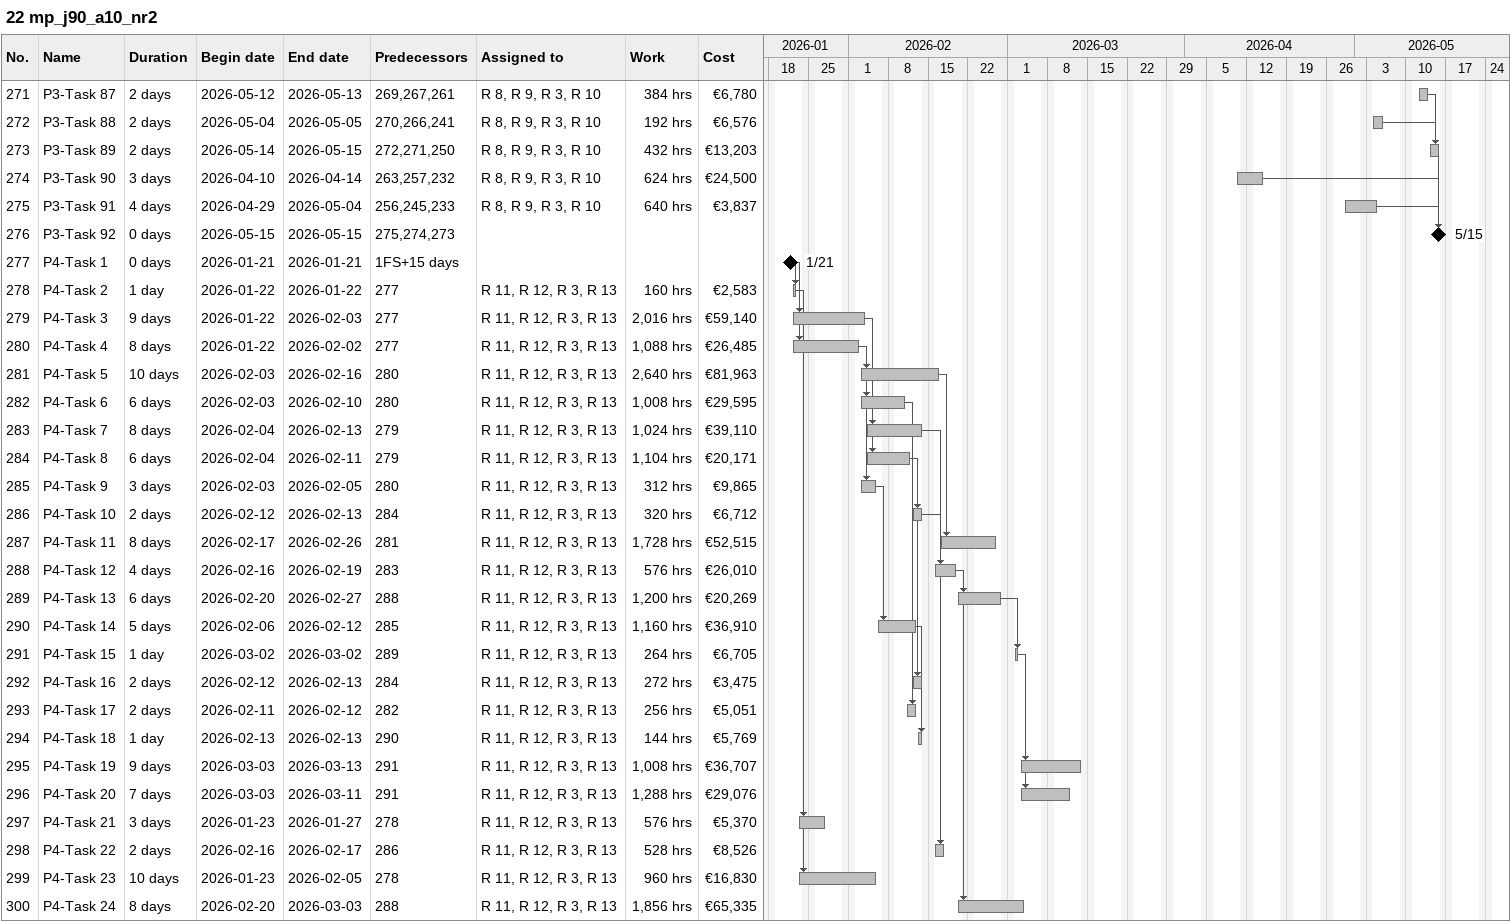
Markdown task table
22 mp_j90_a10_nr2

| ID | Task | Duration | Start | Finish | Predecessors | Resources | Work (h) | Cost (€) |
|---|---|---|---|---|---|---|---|---|
| 271 | P3-Task 87 | 2d | 2026-05-12 | 2026-05-13 | 269, 267, 261 | R 8, R 9, R 3, R 10 | 384 | 6780 |
| 272 | P3-Task 88 | 2d | 2026-05-04 | 2026-05-05 | 270, 266, 241 | R 8, R 9, R 3, R 10 | 192 | 6576 |
| 273 | P3-Task 89 | 2d | 2026-05-14 | 2026-05-15 | 272, 271, 250 | R 8, R 9, R 3, R 10 | 432 | 13203 |
| 274 | P3-Task 90 | 3d | 2026-04-10 | 2026-04-14 | 263, 257, 232 | R 8, R 9, R 3, R 10 | 624 | 24500 |
| 275 | P3-Task 91 | 4d | 2026-04-29 | 2026-05-04 | 256, 245, 233 | R 8, R 9, R 3, R 10 | 640 | 3837 |
| 276 | P3-Task 92 | 0d | 2026-05-15 | 2026-05-15 | 275, 274, 273 |  |  |  |
| 277 | P4-Task 1 | 0d | 2026-01-21 | 2026-01-21 | 1FS+15d |  |  |  |
| 278 | P4-Task 2 | 1d | 2026-01-22 | 2026-01-22 | 277 | R 11, R 12, R 3, R 13 | 160 | 2583 |
| 279 | P4-Task 3 | 9d | 2026-01-22 | 2026-02-03 | 277 | R 11, R 12, R 3, R 13 | 2016 | 59140 |
| 280 | P4-Task 4 | 8d | 2026-01-22 | 2026-02-02 | 277 | R 11, R 12, R 3, R 13 | 1088 | 26485 |
| 281 | P4-Task 5 | 10d | 2026-02-03 | 2026-02-16 | 280 | R 11, R 12, R 3, R 13 | 2640 | 81963 |
| 282 | P4-Task 6 | 6d | 2026-02-03 | 2026-02-10 | 280 | R 11, R 12, R 3, R 13 | 1008 | 29595 |
| 283 | P4-Task 7 | 8d | 2026-02-04 | 2026-02-13 | 279 | R 11, R 12, R 3, R 13 | 1024 | 39110 |
| 284 | P4-Task 8 | 6d | 2026-02-04 | 2026-02-11 | 279 | R 11, R 12, R 3, R 13 | 1104 | 20171 |
| 285 | P4-Task 9 | 3d | 2026-02-03 | 2026-02-05 | 280 | R 11, R 12, R 3, R 13 | 312 | 9865 |
| 286 | P4-Task 10 | 2d | 2026-02-12 | 2026-02-13 | 284 | R 11, R 12, R 3, R 13 | 320 | 6712 |
| 287 | P4-Task 11 | 8d | 2026-02-17 | 2026-02-26 | 281 | R 11, R 12, R 3, R 13 | 1728 | 52515 |
| 288 | P4-Task 12 | 4d | 2026-02-16 | 2026-02-19 | 283 | R 11, R 12, R 3, R 13 | 576 | 26010 |
| 289 | P4-Task 13 | 6d | 2026-02-20 | 2026-02-27 | 288 | R 11, R 12, R 3, R 13 | 1200 | 20269 |
| 290 | P4-Task 14 | 5d | 2026-02-06 | 2026-02-12 | 285 | R 11, R 12, R 3, R 13 | 1160 | 36910 |
| 291 | P4-Task 15 | 1d | 2026-03-02 | 2026-03-02 | 289 | R 11, R 12, R 3, R 13 | 264 | 6705 |
| 292 | P4-Task 16 | 2d | 2026-02-12 | 2026-02-13 | 284 | R 11, R 12, R 3, R 13 | 272 | 3475 |
| 293 | P4-Task 17 | 2d | 2026-02-11 | 2026-02-12 | 282 | R 11, R 12, R 3, R 13 | 256 | 5051 |
| 294 | P4-Task 18 | 1d | 2026-02-13 | 2026-02-13 | 290 | R 11, R 12, R 3, R 13 | 144 | 5769 |
| 295 | P4-Task 19 | 9d | 2026-03-03 | 2026-03-13 | 291 | R 11, R 12, R 3, R 13 | 1008 | 36707 |
| 296 | P4-Task 20 | 7d | 2026-03-03 | 2026-03-11 | 291 | R 11, R 12, R 3, R 13 | 1288 | 29076 |
| 297 | P4-Task 21 | 3d | 2026-01-23 | 2026-01-27 | 278 | R 11, R 12, R 3, R 13 | 576 | 5370 |
| 298 | P4-Task 22 | 2d | 2026-02-16 | 2026-02-17 | 286 | R 11, R 12, R 3, R 13 | 528 | 8526 |
| 299 | P4-Task 23 | 10d | 2026-01-23 | 2026-02-05 | 278 | R 11, R 12, R 3, R 13 | 960 | 16830 |
| 300 | P4-Task 24 | 8d | 2026-02-20 | 2026-03-03 | 288 | R 11, R 12, R 3, R 13 | 1856 | 65335 |
